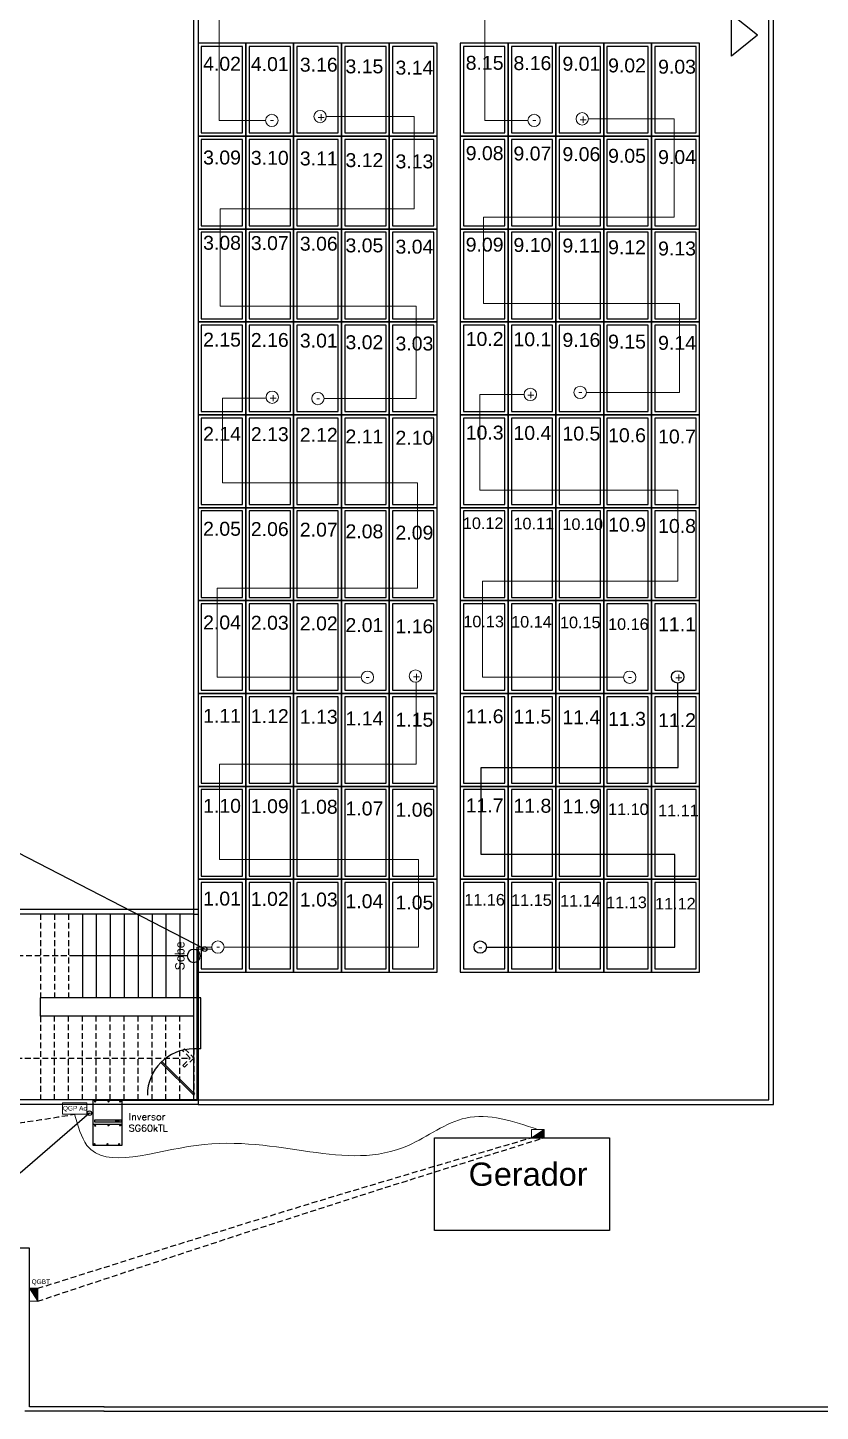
# Model space of a CAD drawing. Header units: millimetres. Extents: x -337670422 to 400479, y -429719 to 319704014.
# Drawn here: x 400054.1 to 400088.3, y -429558.9 to -429499.3 of the extents above; entities that cross this region are included whole.
import ezdxf
from ezdxf.enums import TextEntityAlignment as Align

# ---------------------------------------------------------------- set-up
doc = ezdxf.new("R2010")
doc.units = ezdxf.units.MM
doc.linetypes.add('DASHED2', pattern=[0.375, 0.25, -0.125])
doc.linetypes.add('HIDDEN', pattern=[0.375, 0.25, -0.125])
for name, color, linetype, lineweight in [('02.QUADRO', 3, 'Continuous', 13), ('03.el_texto_inst', 212, 'Continuous', 13), ('PL1', 1, 'Continuous', 20), ('PL2', 7, 'Continuous', 20), ('PL3', 3, 'Continuous', 20), ('SB01', 105, 'Continuous', 13), ('SB02', 202, 'Continuous', 13), ('SB03', 130, 'Continuous', 13), ('SB04', 30, 'Continuous', 13), ('SB08', 159, 'Continuous', 13), ('SB09', 11, 'Continuous', 13), ('SB091', 11, 'Continuous', 13), ('SB10', 220, 'Continuous', 13)]:
    doc.layers.add(name, color=color, linetype=linetype, lineweight=lineweight)
for name, color, linetype in [('03.el_linha_de_chamada', 1, 'Continuous'), ('borns', 7, 'DASHED2'), ('SB11', 191, 'Continuous'), ('vport', 7, 'Continuous')]:
    doc.layers.add(name, color=color, linetype=linetype)
doc.styles.add('0050-S060', font='romans.shx', dxfattribs={"height": 0.09})
doc.styles.add('ARIAL', font='arial.ttf', dxfattribs={"height": 0.1})
doc.styles.add('COTA250', font='ic-romns.shx', dxfattribs={"height": 0.3})
doc.styles.add('ROMANS', font='techl___.ttf', dxfattribs={"height": 1.5})
doc.styles.get("Standard").update_dxf_attribs({"font": 'arial.ttf'})
doc.dimstyles.new('led_bol_075', dxfattribs={"dimtxt": 0.15, "dimasz": 0.075, "dimexe": 0.18, "dimexo": 0.0625, "dimgap": 0.16, "dimtad": 1, "dimzin": 4, "dimdsep": 46, "dimtxsty": 'ROMANS', "dimblk": 'DOTBLANK', "dimcen": 0, "dimse1": 1, "dimse2": 1, "dimclrd": 1, "dimclrt": 2, "dimazin": 0, "dimtfac": 1, "dimtix": 1, "dimtmove": 2, "dimatfit": 0, "dimldrblk": 'DOTBLANK', "dimfxl": 1, "dimtolj": 1, "dimtzin": 4, "dimarcsym": 0})

# ---------------------------------------------------------------- blocks, each defined once
blk = doc.blocks.new('_DotBlank')
at = {"color": 0, "linetype": 'ByBlock', "lineweight": -2}
blk.add_line((-0.5, 0), (-1, 0), dxfattribs=at)
blk.add_circle((0, 0), 0.5, dxfattribs=at)

msp = doc.modelspace()

# ---------------------------------------------------------------- hatches: boundary and pattern name
at = {"layer": '02.QUADRO'}
h = msp.add_hatch(color=254, dxfattribs=at)
h.dxf.hatch_style = 1
h.paths.add_polyline_path([(400075.846, -429547.1), (400076.401, -429547.1), (400076.401, -429546.746)])
h = msp.add_hatch(color=254, dxfattribs=at)
h.dxf.hatch_style = 1
h.paths.add_polyline_path([(400054.577, -429554.141), (400054.577, -429553.586), (400054.223, -429553.586)])

# ---------------------------------------------------------------- linework, layer by layer
for p, q in [((400061.283, -429461.27), (400061.283, -429545.47)), ((400061.483, -429461.47), (400061.483, -429545.47)), ((400086.083, -429545.47), (400086.083, -429461.47)), ((400086.283, -429545.67), (400086.283, -429461.27)), ((400084.472, -429500.521), (400084.472, -429498.725)), ((400085.588, -429499.623), (400084.472, -429498.725)), ((400085.588, -429499.623), (400084.472, -429500.521)), ((400061.507, -429537.27), (400051.05, -429537.27)), ((400061.3, -429537.47), (400051.25, -429537.47)), ((400061.483, -429545.47), (400051.25, -429545.47)), ((400061.483, -429545.47), (400086.083, -429545.47)), ((400061.483, -429545.67), (400051.05, -429545.67)), ((400061.483, -429545.67), (400054.843, -429545.67)), ((400061.483, -429545.67), (400086.283, -429545.67)), ((400056.947, -429546.516), (400058.215, -429546.516)), ((400054.223, -429551.858), (400046.354, -429551.858)), ((400054.223, -429558.683), (400054.223, -429551.858)), ((400057.443, -429558.883), (400054.023, -429558.883)), ((400057.443, -429558.683), (400054.223, -429558.683)), ((400057.431, -429558.683), (400147.989, -429558.683)), ((400057.431, -429558.883), (400148.189, -429558.883))]:
    msp.add_line(p, q)
at = {"color": 254, "linetype": 'HIDDEN'}
for p, q in [((400054.7, -429537.47), (400054.7, -429541.07)), ((400055.3, -429537.47), (400055.3, -429541.07)), ((400055.9, -429537.47), (400055.9, -429541.07)), ((400056.2, -429539.27), (400052.9, -429539.27)), ((400054.7, -429541.87), (400054.7, -429545.47)), ((400055.3, -429545.47), (400055.3, -429541.87)), ((400055.9, -429545.47), (400055.9, -429541.87)), ((400056.5, -429545.47), (400056.5, -429541.87)), ((400057.1, -429545.47), (400057.1, -429541.87)), ((400057.7, -429545.47), (400057.7, -429541.87)), ((400058.3, -429545.47), (400058.3, -429541.87)), ((400058.9, -429545.47), (400058.9, -429541.87)), ((400059.5, -429545.47), (400059.5, -429541.87)), ((400060.1, -429545.47), (400060.1, -429541.87)), ((400060.7, -429545.47), (400060.7, -429541.87)), ((400052.9, -429543.67), (400061.141, -429543.67)), ((400060.824, -429543.351), (400060.903, -429543.271)), ((400061.141, -429543.67), (400060.824, -429543.351)), ((400060.824, -429543.989), (400061.141, -429543.67)), ((400060.903, -429543.271), (400061.3, -429543.67)), ((400061.3, -429543.67), (400060.903, -429544.069)), ((400061.3, -429543.27), (400061.3, -429545.27)), ((400060.903, -429544.069), (400060.824, -429543.989))]:
    msp.add_line(p, q, dxfattribs=at)
at = {"color": 254}
for p, q in [((400056.5, -429537.47), (400056.5, -429541.07)), ((400057.1, -429537.47), (400057.1, -429541.07)), ((400057.7, -429537.47), (400057.7, -429541.07)), ((400058.3, -429537.47), (400058.3, -429541.07)), ((400058.9, -429537.47), (400058.9, -429541.07)), ((400059.5, -429537.47), (400059.5, -429541.07)), ((400060.1, -429537.47), (400060.1, -429541.07)), ((400060.7, -429537.47), (400060.7, -429541.07)), ((400061.3, -429541.07), (400061.3, -429537.47)), ((400061.3, -429537.47), (400061.507, -429537.47)), ((400061.507, -429537.47), (400061.507, -429537.27)), ((400061.018, -429539.27), (400056.2, -429539.27)), ((400061.6, -429541.07), (400054.7, -429541.07)), ((400054.7, -429541.87), (400054.7, -429541.07)), ((400061.6, -429543.27), (400061.6, -429541.07)), ((400061.3, -429541.87), (400054.7, -429541.87)), ((400061.3, -429543.27), (400061.3, -429541.87)), ((400061.6, -429543.27), (400061.3, -429543.27)), ((400059.885, -429543.856), (400059.928, -429543.813)), ((400061.3, -429545.27), (400059.885, -429543.856)), ((400059.928, -429543.813), (400061.342, -429545.228)), ((400061.483, -429545.47), (400061.483, -429545.67))]:
    msp.add_line(p, q, dxfattribs=at)
for points in [[(400063.543, -429503.97), (400063.543, -429499.97), (400061.483, -429499.97), (400061.483, -429503.97)], [(400063.403, -429503.83), (400063.403, -429500.11), (400061.623, -429500.11), (400061.623, -429503.83)], [(400065.603, -429503.97), (400065.603, -429499.97), (400063.543, -429499.97), (400063.543, -429503.97)], [(400065.463, -429503.83), (400065.463, -429500.11), (400063.683, -429500.11), (400063.683, -429503.83)], [(400067.663, -429503.97), (400067.663, -429499.97), (400065.603, -429499.97), (400065.603, -429503.97)], [(400067.523, -429503.83), (400067.523, -429500.11), (400065.743, -429500.11), (400065.743, -429503.83)], [(400069.723, -429503.97), (400069.723, -429499.97), (400067.663, -429499.97), (400067.663, -429503.97)], [(400069.583, -429503.83), (400069.583, -429500.11), (400067.803, -429500.11), (400067.803, -429503.83)], [(400071.783, -429503.97), (400071.783, -429499.97), (400069.723, -429499.97), (400069.723, -429503.97)], [(400071.643, -429503.83), (400071.643, -429500.11), (400069.863, -429500.11), (400069.863, -429503.83)], [(400074.843, -429503.97), (400074.843, -429499.97), (400072.783, -429499.97), (400072.783, -429503.97)], [(400074.703, -429503.83), (400074.703, -429500.11), (400072.923, -429500.11), (400072.923, -429503.83)], [(400076.903, -429503.97), (400076.903, -429499.97), (400074.843, -429499.97), (400074.843, -429503.97)], [(400076.763, -429503.83), (400076.763, -429500.11), (400074.983, -429500.11), (400074.983, -429503.83)], [(400078.963, -429503.97), (400078.963, -429499.97), (400076.903, -429499.97), (400076.903, -429503.97)], [(400078.823, -429503.83), (400078.823, -429500.11), (400077.043, -429500.11), (400077.043, -429503.83)], [(400081.023, -429503.97), (400081.023, -429499.97), (400078.963, -429499.97), (400078.963, -429503.97)], [(400080.883, -429503.83), (400080.883, -429500.11), (400079.103, -429500.11), (400079.103, -429503.83)], [(400083.083, -429503.97), (400083.083, -429499.97), (400081.023, -429499.97), (400081.023, -429503.97)], [(400082.943, -429503.83), (400082.943, -429500.11), (400081.163, -429500.11), (400081.163, -429503.83)], [(400063.543, -429507.97), (400063.543, -429503.97), (400061.483, -429503.97), (400061.483, -429507.97)], [(400063.403, -429507.83), (400063.403, -429504.11), (400061.623, -429504.11), (400061.623, -429507.83)], [(400065.603, -429507.97), (400065.603, -429503.97), (400063.543, -429503.97), (400063.543, -429507.97)], [(400065.463, -429507.83), (400065.463, -429504.11), (400063.683, -429504.11), (400063.683, -429507.83)], [(400067.663, -429507.97), (400067.663, -429503.97), (400065.603, -429503.97), (400065.603, -429507.97)], [(400067.523, -429507.83), (400067.523, -429504.11), (400065.743, -429504.11), (400065.743, -429507.83)], [(400069.723, -429507.97), (400069.723, -429503.97), (400067.663, -429503.97), (400067.663, -429507.97)], [(400069.583, -429507.83), (400069.583, -429504.11), (400067.803, -429504.11), (400067.803, -429507.83)], [(400071.783, -429507.97), (400071.783, -429503.97), (400069.723, -429503.97), (400069.723, -429507.97)], [(400071.643, -429507.83), (400071.643, -429504.11), (400069.863, -429504.11), (400069.863, -429507.83)], [(400074.843, -429507.97), (400074.843, -429503.97), (400072.783, -429503.97), (400072.783, -429507.97)], [(400074.703, -429507.83), (400074.703, -429504.11), (400072.923, -429504.11), (400072.923, -429507.83)], [(400076.903, -429507.97), (400076.903, -429503.97), (400074.843, -429503.97), (400074.843, -429507.97)], [(400076.763, -429507.83), (400076.763, -429504.11), (400074.983, -429504.11), (400074.983, -429507.83)], [(400078.963, -429507.97), (400078.963, -429503.97), (400076.903, -429503.97), (400076.903, -429507.97)], [(400078.823, -429507.83), (400078.823, -429504.11), (400077.043, -429504.11), (400077.043, -429507.83)], [(400081.023, -429507.97), (400081.023, -429503.97), (400078.963, -429503.97), (400078.963, -429507.97)], [(400080.883, -429507.83), (400080.883, -429504.11), (400079.103, -429504.11), (400079.103, -429507.83)], [(400083.083, -429507.97), (400083.083, -429503.97), (400081.023, -429503.97), (400081.023, -429507.97)], [(400082.943, -429507.83), (400082.943, -429504.11), (400081.163, -429504.11), (400081.163, -429507.83)], [(400063.543, -429511.97), (400063.543, -429507.97), (400061.483, -429507.97), (400061.483, -429511.97)], [(400063.403, -429511.83), (400063.403, -429508.11), (400061.623, -429508.11), (400061.623, -429511.83)], [(400065.603, -429511.97), (400065.603, -429507.97), (400063.543, -429507.97), (400063.543, -429511.97)], [(400065.463, -429511.83), (400065.463, -429508.11), (400063.683, -429508.11), (400063.683, -429511.83)], [(400067.663, -429511.97), (400067.663, -429507.97), (400065.603, -429507.97), (400065.603, -429511.97)], [(400067.523, -429511.83), (400067.523, -429508.11), (400065.743, -429508.11), (400065.743, -429511.83)], [(400069.723, -429511.97), (400069.723, -429507.97), (400067.663, -429507.97), (400067.663, -429511.97)], [(400069.583, -429511.83), (400069.583, -429508.11), (400067.803, -429508.11), (400067.803, -429511.83)], [(400071.783, -429511.97), (400071.783, -429507.97), (400069.723, -429507.97), (400069.723, -429511.97)], [(400071.643, -429511.83), (400071.643, -429508.11), (400069.863, -429508.11), (400069.863, -429511.83)], [(400074.843, -429511.97), (400074.843, -429507.97), (400072.783, -429507.97), (400072.783, -429511.97)], [(400074.703, -429511.83), (400074.703, -429508.11), (400072.923, -429508.11), (400072.923, -429511.83)], [(400076.903, -429511.97), (400076.903, -429507.97), (400074.843, -429507.97), (400074.843, -429511.97)], [(400076.763, -429511.83), (400076.763, -429508.11), (400074.983, -429508.11), (400074.983, -429511.83)], [(400078.963, -429511.97), (400078.963, -429507.97), (400076.903, -429507.97), (400076.903, -429511.97)], [(400078.823, -429511.83), (400078.823, -429508.11), (400077.043, -429508.11), (400077.043, -429511.83)], [(400081.023, -429511.97), (400081.023, -429507.97), (400078.963, -429507.97), (400078.963, -429511.97)], [(400080.883, -429511.83), (400080.883, -429508.11), (400079.103, -429508.11), (400079.103, -429511.83)], [(400083.083, -429511.97), (400083.083, -429507.97), (400081.023, -429507.97), (400081.023, -429511.97)], [(400082.943, -429511.83), (400082.943, -429508.11), (400081.163, -429508.11), (400081.163, -429511.83)], [(400063.543, -429515.97), (400063.543, -429511.97), (400061.483, -429511.97), (400061.483, -429515.97)], [(400063.403, -429515.83), (400063.403, -429512.11), (400061.623, -429512.11), (400061.623, -429515.83)], [(400065.603, -429515.97), (400065.603, -429511.97), (400063.543, -429511.97), (400063.543, -429515.97)], [(400065.463, -429515.83), (400065.463, -429512.11), (400063.683, -429512.11), (400063.683, -429515.83)], [(400067.663, -429515.97), (400067.663, -429511.97), (400065.603, -429511.97), (400065.603, -429515.97)], [(400067.523, -429515.83), (400067.523, -429512.11), (400065.743, -429512.11), (400065.743, -429515.83)], [(400069.723, -429515.97), (400069.723, -429511.97), (400067.663, -429511.97), (400067.663, -429515.97)], [(400069.583, -429515.83), (400069.583, -429512.11), (400067.803, -429512.11), (400067.803, -429515.83)], [(400071.783, -429515.97), (400071.783, -429511.97), (400069.723, -429511.97), (400069.723, -429515.97)], [(400071.643, -429515.83), (400071.643, -429512.11), (400069.863, -429512.11), (400069.863, -429515.83)], [(400074.843, -429515.97), (400074.843, -429511.97), (400072.783, -429511.97), (400072.783, -429515.97)], [(400074.703, -429515.83), (400074.703, -429512.11), (400072.923, -429512.11), (400072.923, -429515.83)], [(400076.903, -429515.97), (400076.903, -429511.97), (400074.843, -429511.97), (400074.843, -429515.97)], [(400076.763, -429515.83), (400076.763, -429512.11), (400074.983, -429512.11), (400074.983, -429515.83)], [(400078.963, -429515.97), (400078.963, -429511.97), (400076.903, -429511.97), (400076.903, -429515.97)], [(400078.823, -429515.83), (400078.823, -429512.11), (400077.043, -429512.11), (400077.043, -429515.83)], [(400081.023, -429515.97), (400081.023, -429511.97), (400078.963, -429511.97), (400078.963, -429515.97)], [(400080.883, -429515.83), (400080.883, -429512.11), (400079.103, -429512.11), (400079.103, -429515.83)], [(400083.083, -429515.97), (400083.083, -429511.97), (400081.023, -429511.97), (400081.023, -429515.97)], [(400082.943, -429515.83), (400082.943, -429512.11), (400081.163, -429512.11), (400081.163, -429515.83)], [(400063.543, -429519.97), (400063.543, -429515.97), (400061.483, -429515.97), (400061.483, -429519.97)], [(400063.403, -429519.83), (400063.403, -429516.11), (400061.623, -429516.11), (400061.623, -429519.83)], [(400065.603, -429519.97), (400065.603, -429515.97), (400063.543, -429515.97), (400063.543, -429519.97)], [(400065.463, -429519.83), (400065.463, -429516.11), (400063.683, -429516.11), (400063.683, -429519.83)], [(400067.663, -429519.97), (400067.663, -429515.97), (400065.603, -429515.97), (400065.603, -429519.97)], [(400067.523, -429519.83), (400067.523, -429516.11), (400065.743, -429516.11), (400065.743, -429519.83)], [(400069.723, -429519.97), (400069.723, -429515.97), (400067.663, -429515.97), (400067.663, -429519.97)], [(400069.583, -429519.83), (400069.583, -429516.11), (400067.803, -429516.11), (400067.803, -429519.83)], [(400071.783, -429519.97), (400071.783, -429515.97), (400069.723, -429515.97), (400069.723, -429519.97)], [(400071.643, -429519.83), (400071.643, -429516.11), (400069.863, -429516.11), (400069.863, -429519.83)], [(400074.843, -429519.97), (400074.843, -429515.97), (400072.783, -429515.97), (400072.783, -429519.97)], [(400074.703, -429519.83), (400074.703, -429516.11), (400072.923, -429516.11), (400072.923, -429519.83)], [(400076.903, -429519.97), (400076.903, -429515.97), (400074.843, -429515.97), (400074.843, -429519.97)], [(400076.763, -429519.83), (400076.763, -429516.11), (400074.983, -429516.11), (400074.983, -429519.83)], [(400078.963, -429519.97), (400078.963, -429515.97), (400076.903, -429515.97), (400076.903, -429519.97)], [(400078.823, -429519.83), (400078.823, -429516.11), (400077.043, -429516.11), (400077.043, -429519.83)], [(400081.023, -429519.97), (400081.023, -429515.97), (400078.963, -429515.97), (400078.963, -429519.97)], [(400080.883, -429519.83), (400080.883, -429516.11), (400079.103, -429516.11), (400079.103, -429519.83)], [(400083.083, -429519.97), (400083.083, -429515.97), (400081.023, -429515.97), (400081.023, -429519.97)], [(400082.943, -429519.83), (400082.943, -429516.11), (400081.163, -429516.11), (400081.163, -429519.83)], [(400063.543, -429523.97), (400063.543, -429519.97), (400061.483, -429519.97), (400061.483, -429523.97)], [(400063.403, -429523.83), (400063.403, -429520.11), (400061.623, -429520.11), (400061.623, -429523.83)], [(400065.603, -429523.97), (400065.603, -429519.97), (400063.543, -429519.97), (400063.543, -429523.97)], [(400065.463, -429523.83), (400065.463, -429520.11), (400063.683, -429520.11), (400063.683, -429523.83)], [(400067.663, -429523.97), (400067.663, -429519.97), (400065.603, -429519.97), (400065.603, -429523.97)], [(400067.523, -429523.83), (400067.523, -429520.11), (400065.743, -429520.11), (400065.743, -429523.83)], [(400069.723, -429523.97), (400069.723, -429519.97), (400067.663, -429519.97), (400067.663, -429523.97)], [(400069.583, -429523.83), (400069.583, -429520.11), (400067.803, -429520.11), (400067.803, -429523.83)], [(400071.783, -429523.97), (400071.783, -429519.97), (400069.723, -429519.97), (400069.723, -429523.97)], [(400071.643, -429523.83), (400071.643, -429520.11), (400069.863, -429520.11), (400069.863, -429523.83)], [(400074.843, -429523.97), (400074.843, -429519.97), (400072.783, -429519.97), (400072.783, -429523.97)], [(400074.703, -429523.83), (400074.703, -429520.11), (400072.923, -429520.11), (400072.923, -429523.83)], [(400076.903, -429523.97), (400076.903, -429519.97), (400074.843, -429519.97), (400074.843, -429523.97)], [(400076.763, -429523.83), (400076.763, -429520.11), (400074.983, -429520.11), (400074.983, -429523.83)], [(400078.963, -429523.97), (400078.963, -429519.97), (400076.903, -429519.97), (400076.903, -429523.97)], [(400078.823, -429523.83), (400078.823, -429520.11), (400077.043, -429520.11), (400077.043, -429523.83)], [(400081.023, -429523.97), (400081.023, -429519.97), (400078.963, -429519.97), (400078.963, -429523.97)], [(400080.883, -429523.83), (400080.883, -429520.11), (400079.103, -429520.11), (400079.103, -429523.83)], [(400083.083, -429523.97), (400083.083, -429519.97), (400081.023, -429519.97), (400081.023, -429523.97)], [(400082.943, -429523.83), (400082.943, -429520.11), (400081.163, -429520.11), (400081.163, -429523.83)], [(400063.543, -429527.97), (400063.543, -429523.97), (400061.483, -429523.97), (400061.483, -429527.97)], [(400065.603, -429527.97), (400065.603, -429523.97), (400063.543, -429523.97), (400063.543, -429527.97)], [(400067.663, -429527.97), (400067.663, -429523.97), (400065.603, -429523.97), (400065.603, -429527.97)], [(400069.723, -429527.97), (400069.723, -429523.97), (400067.663, -429523.97), (400067.663, -429527.97)], [(400071.783, -429527.97), (400071.783, -429523.97), (400069.723, -429523.97), (400069.723, -429527.97)], [(400074.843, -429527.97), (400074.843, -429523.97), (400072.783, -429523.97), (400072.783, -429527.97)], [(400076.903, -429527.97), (400076.903, -429523.97), (400074.843, -429523.97), (400074.843, -429527.97)], [(400078.963, -429527.97), (400078.963, -429523.97), (400076.903, -429523.97), (400076.903, -429527.97)], [(400081.023, -429527.97), (400081.023, -429523.97), (400078.963, -429523.97), (400078.963, -429527.97)], [(400083.083, -429527.97), (400083.083, -429523.97), (400081.023, -429523.97), (400081.023, -429527.97)], [(400063.403, -429527.83), (400063.403, -429524.11), (400061.623, -429524.11), (400061.623, -429527.83)], [(400065.463, -429527.83), (400065.463, -429524.11), (400063.683, -429524.11), (400063.683, -429527.83)], [(400067.523, -429527.83), (400067.523, -429524.11), (400065.743, -429524.11), (400065.743, -429527.83)], [(400069.583, -429527.83), (400069.583, -429524.11), (400067.803, -429524.11), (400067.803, -429527.83)], [(400071.643, -429527.83), (400071.643, -429524.11), (400069.863, -429524.11), (400069.863, -429527.83)], [(400074.703, -429527.83), (400074.703, -429524.11), (400072.923, -429524.11), (400072.923, -429527.83)], [(400076.763, -429527.83), (400076.763, -429524.11), (400074.983, -429524.11), (400074.983, -429527.83)], [(400078.823, -429527.83), (400078.823, -429524.11), (400077.043, -429524.11), (400077.043, -429527.83)], [(400080.883, -429527.83), (400080.883, -429524.11), (400079.103, -429524.11), (400079.103, -429527.83)], [(400082.943, -429527.83), (400082.943, -429524.11), (400081.163, -429524.11), (400081.163, -429527.83)], [(400063.543, -429531.97), (400063.543, -429527.97), (400061.483, -429527.97), (400061.483, -429531.97)], [(400063.403, -429531.83), (400063.403, -429528.11), (400061.623, -429528.11), (400061.623, -429531.83)], [(400065.603, -429531.97), (400065.603, -429527.97), (400063.543, -429527.97), (400063.543, -429531.97)], [(400065.463, -429531.83), (400065.463, -429528.11), (400063.683, -429528.11), (400063.683, -429531.83)], [(400067.663, -429531.97), (400067.663, -429527.97), (400065.603, -429527.97), (400065.603, -429531.97)], [(400067.523, -429531.83), (400067.523, -429528.11), (400065.743, -429528.11), (400065.743, -429531.83)], [(400069.723, -429531.97), (400069.723, -429527.97), (400067.663, -429527.97), (400067.663, -429531.97)], [(400069.583, -429531.83), (400069.583, -429528.11), (400067.803, -429528.11), (400067.803, -429531.83)], [(400071.783, -429531.97), (400071.783, -429527.97), (400069.723, -429527.97), (400069.723, -429531.97)], [(400071.643, -429531.83), (400071.643, -429528.11), (400069.863, -429528.11), (400069.863, -429531.83)], [(400074.843, -429531.97), (400074.843, -429527.97), (400072.783, -429527.97), (400072.783, -429531.97)], [(400074.703, -429531.83), (400074.703, -429528.11), (400072.923, -429528.11), (400072.923, -429531.83)], [(400076.903, -429531.97), (400076.903, -429527.97), (400074.843, -429527.97), (400074.843, -429531.97)], [(400076.763, -429531.83), (400076.763, -429528.11), (400074.983, -429528.11), (400074.983, -429531.83)], [(400078.963, -429531.97), (400078.963, -429527.97), (400076.903, -429527.97), (400076.903, -429531.97)], [(400078.823, -429531.83), (400078.823, -429528.11), (400077.043, -429528.11), (400077.043, -429531.83)], [(400081.023, -429531.97), (400081.023, -429527.97), (400078.963, -429527.97), (400078.963, -429531.97)], [(400080.883, -429531.83), (400080.883, -429528.11), (400079.103, -429528.11), (400079.103, -429531.83)], [(400083.083, -429531.97), (400083.083, -429527.97), (400081.023, -429527.97), (400081.023, -429531.97)], [(400082.943, -429531.83), (400082.943, -429528.11), (400081.163, -429528.11), (400081.163, -429531.83)], [(400063.543, -429535.97), (400063.543, -429531.97), (400061.483, -429531.97), (400061.483, -429535.97)], [(400063.403, -429535.83), (400063.403, -429532.11), (400061.623, -429532.11), (400061.623, -429535.83)], [(400065.603, -429535.97), (400065.603, -429531.97), (400063.543, -429531.97), (400063.543, -429535.97)], [(400065.463, -429535.83), (400065.463, -429532.11), (400063.683, -429532.11), (400063.683, -429535.83)], [(400067.663, -429535.97), (400067.663, -429531.97), (400065.603, -429531.97), (400065.603, -429535.97)], [(400067.523, -429535.83), (400067.523, -429532.11), (400065.743, -429532.11), (400065.743, -429535.83)], [(400069.723, -429535.97), (400069.723, -429531.97), (400067.663, -429531.97), (400067.663, -429535.97)], [(400069.583, -429535.83), (400069.583, -429532.11), (400067.803, -429532.11), (400067.803, -429535.83)], [(400071.783, -429535.97), (400071.783, -429531.97), (400069.723, -429531.97), (400069.723, -429535.97)], [(400071.643, -429535.83), (400071.643, -429532.11), (400069.863, -429532.11), (400069.863, -429535.83)], [(400074.843, -429535.97), (400074.843, -429531.97), (400072.783, -429531.97), (400072.783, -429535.97)], [(400074.703, -429535.83), (400074.703, -429532.11), (400072.923, -429532.11), (400072.923, -429535.83)], [(400076.903, -429535.97), (400076.903, -429531.97), (400074.843, -429531.97), (400074.843, -429535.97)], [(400076.763, -429535.83), (400076.763, -429532.11), (400074.983, -429532.11), (400074.983, -429535.83)], [(400078.963, -429535.97), (400078.963, -429531.97), (400076.903, -429531.97), (400076.903, -429535.97)], [(400078.823, -429535.83), (400078.823, -429532.11), (400077.043, -429532.11), (400077.043, -429535.83)], [(400081.023, -429535.97), (400081.023, -429531.97), (400078.963, -429531.97), (400078.963, -429535.97)], [(400080.883, -429535.83), (400080.883, -429532.11), (400079.103, -429532.11), (400079.103, -429535.83)], [(400083.083, -429535.97), (400083.083, -429531.97), (400081.023, -429531.97), (400081.023, -429535.97)], [(400082.943, -429535.83), (400082.943, -429532.11), (400081.163, -429532.11), (400081.163, -429535.83)], [(400063.543, -429539.97), (400063.543, -429535.97), (400061.483, -429535.97), (400061.483, -429539.97)], [(400063.403, -429539.83), (400063.403, -429536.11), (400061.623, -429536.11), (400061.623, -429539.83)], [(400065.603, -429539.97), (400065.603, -429535.97), (400063.543, -429535.97), (400063.543, -429539.97)], [(400065.463, -429539.83), (400065.463, -429536.11), (400063.683, -429536.11), (400063.683, -429539.83)], [(400067.663, -429539.97), (400067.663, -429535.97), (400065.603, -429535.97), (400065.603, -429539.97)], [(400067.523, -429539.83), (400067.523, -429536.11), (400065.743, -429536.11), (400065.743, -429539.83)], [(400069.723, -429539.97), (400069.723, -429535.97), (400067.663, -429535.97), (400067.663, -429539.97)], [(400069.583, -429539.83), (400069.583, -429536.11), (400067.803, -429536.11), (400067.803, -429539.83)], [(400071.783, -429539.97), (400071.783, -429535.97), (400069.723, -429535.97), (400069.723, -429539.97)], [(400071.643, -429539.83), (400071.643, -429536.11), (400069.863, -429536.11), (400069.863, -429539.83)], [(400074.843, -429539.97), (400074.843, -429535.97), (400072.783, -429535.97), (400072.783, -429539.97)], [(400074.703, -429539.83), (400074.703, -429536.11), (400072.923, -429536.11), (400072.923, -429539.83)], [(400076.903, -429539.97), (400076.903, -429535.97), (400074.843, -429535.97), (400074.843, -429539.97)], [(400076.763, -429539.83), (400076.763, -429536.11), (400074.983, -429536.11), (400074.983, -429539.83)], [(400078.963, -429539.97), (400078.963, -429535.97), (400076.903, -429535.97), (400076.903, -429539.97)], [(400078.823, -429539.83), (400078.823, -429536.11), (400077.043, -429536.11), (400077.043, -429539.83)], [(400081.023, -429539.97), (400081.023, -429535.97), (400078.963, -429535.97), (400078.963, -429539.97)], [(400080.883, -429539.83), (400080.883, -429536.11), (400079.103, -429536.11), (400079.103, -429539.83)], [(400083.083, -429539.97), (400083.083, -429535.97), (400081.023, -429535.97), (400081.023, -429539.97)], [(400082.943, -429539.83), (400082.943, -429536.11), (400081.163, -429536.11), (400081.163, -429539.83)], [(400058.215, -429547.421), (400058.215, -429545.503), (400056.947, -429545.503), (400056.947, -429547.421)], [(400057.036, -429546.335), (400058.172, -429546.335), (400058.172, -429546.435), (400057.036, -429546.435)], [(400057.939, -429546.357), (400058.07, -429546.357), (400058.07, -429546.427), (400057.939, -429546.427)]]:
    msp.add_lwpolyline(points, close=True)
for centre in [(400057.053, -429545.543), (400057.621, -429545.543), (400058.125, -429545.543), (400057.053, -429546.582), (400057.621, -429546.574), (400058.125, -429546.574), (400057.018, -429547.377), (400057.587, -429547.377), (400058.09, -429547.377)]:
    msp.add_circle(centre, 0.0209)
for centre, radius, start, end in [((400061.3, -429539.27), 0.281, 0, 180), ((400061.3, -429539.27), 0.281, 180, 0), ((400061.3, -429545.27), 2, 90, 180)]:
    msp.add_arc(centre, radius, start, end, dxfattribs=at)
at = {"layer": '02.QUADRO'}
for p, q in [((400075.846, -429547.1), (400076.401, -429546.746)), ((400054.577, -429554.141), (400054.223, -429553.586))]:
    msp.add_line(p, q, dxfattribs=at)
for points in [[(400056.697, -429546.09), (400055.637, -429546.09), (400055.637, -429545.591), (400056.697, -429545.591)], [(400075.846, -429546.746), (400076.401, -429546.746), (400076.401, -429547.1), (400075.846, -429547.1)], [(400054.223, -429554.141), (400054.223, -429553.586), (400054.577, -429553.586), (400054.577, -429554.141)]]:
    msp.add_lwpolyline(points, close=True, dxfattribs=at)
at = {"layer": 'borns', "color": 3}
for points in [[(400050.716, -429445.789), (400049.75, -429469.901), (400046.56, -429526.227), (400043.206, -429543.658), (400045.281, -429545.462), (400056.167, -429546.09)], [(400054.577, -429554.141), (400067.809, -429549.803), (400076.401, -429547.1)], [(400054.577, -429553.586), (400067.619, -429549.538), (400075.846, -429547.1)]]:
    msp.add_spline(points, degree=3, dxfattribs=at)
at = {"layer": 'PL1'}
for p, q in [((400062.075, -429538.89), (400061.431, -429538.89)), ((400061.431, -429538.89), (400061.431, -429545.503)), ((400061.452, -429545.503), (400058.215, -429545.503))]:
    msp.add_line(p, q, dxfattribs=at)
at = {"layer": 'PL2'}
for p, q in [((400062.089, -429538.977), (400061.452, -429538.977)), ((400061.452, -429538.977), (400061.452, -429545.503))]:
    msp.add_line(p, q, dxfattribs=at)
at = {"layer": 'PL3'}
msp.add_line((400056.697, -429546.043), (400056.947, -429546.043), dxfattribs=at)
msp.add_spline([(400056.167, -429546.09), (400056.697, -429547.429), (400061.409, -429547.429), (400070.549, -429547.429), (400073.02, -429546.253), (400076.123, -429546.746)], degree=3, dxfattribs=at)
at = {"layer": 'SB01'}
for p, q in [((400070.885, -429531.009), (400070.885, -429527.482)), ((400062.403, -429535.124), (400062.403, -429531.009)), ((400062.403, -429531.009), (400070.885, -429531.009)), ((400070.988, -429535.124), (400062.403, -429535.124)), ((400070.988, -429538.89), (400070.988, -429535.124)), ((400062.607, -429538.89), (400070.988, -429538.89))]:
    msp.add_line(p, q, dxfattribs=at)
for centre in [(400070.849, -429527.218), (400062.341, -429538.89)]:
    msp.add_circle(centre, 0.266, dxfattribs=at)
at = {"layer": 'SB02'}
for p, q in [((400062.531, -429518.897), (400062.531, -429515.245)), ((400062.531, -429515.245), (400064.414, -429515.245)), ((400070.935, -429518.897), (400062.531, -429518.897)), ((400070.935, -429523.431), (400070.935, -429518.897)), ((400062.31, -429527.272), (400062.31, -429523.431)), ((400062.31, -429523.431), (400070.935, -429523.431)), ((400068.516, -429527.272), (400062.31, -429527.272))]:
    msp.add_line(p, q, dxfattribs=at)
for centre in [(400064.678, -429515.213), (400068.782, -429527.272)]:
    msp.add_circle(centre, 0.266, dxfattribs=at)
at = {"layer": 'SB03'}
for p, q in [((400070.795, -429503.123), (400067.01, -429503.123)), ((400070.795, -429507.101), (400070.795, -429503.123)), ((400062.437, -429511.286), (400062.437, -429507.101)), ((400062.437, -429507.101), (400070.795, -429507.101)), ((400070.88, -429511.286), (400062.437, -429511.286)), ((400070.88, -429515.268), (400070.88, -429511.286)), ((400066.914, -429515.268), (400070.88, -429515.268))]:
    msp.add_line(p, q, dxfattribs=at)
for centre in [(400066.744, -429503.123), (400066.648, -429515.268)]:
    msp.add_circle(centre, 0.266, dxfattribs=at)
at = {"layer": 'SB04'}
for p, q in [((400062.391, -429503.289), (400062.391, -429498.162)), ((400064.397, -429503.289), (400062.391, -429503.289))]:
    msp.add_line(p, q, dxfattribs=at)
msp.add_circle((400064.663, -429503.289), 0.266, dxfattribs=at)
at = {"layer": 'SB08'}
for p, q in [((400073.841, -429503.289), (400073.841, -429498.179)), ((400075.697, -429503.289), (400073.841, -429503.289))]:
    msp.add_line(p, q, dxfattribs=at)
msp.add_circle((400075.963, -429503.289), 0.266, dxfattribs=at)
at = {"layer": 'SB09'}
for p, q in [((400081.991, -429503.222), (400078.303, -429503.222)), ((400081.991, -429507.451), (400081.991, -429503.222)), ((400073.778, -429511.18), (400073.778, -429507.451)), ((400073.778, -429507.451), (400081.991, -429507.451)), ((400082.23, -429511.18), (400073.778, -429511.18)), ((400082.23, -429515.002), (400082.23, -429511.18)), ((400078.214, -429515.002), (400082.23, -429515.002))]:
    msp.add_line(p, q, dxfattribs=at)
for centre in [(400078.036, -429503.222), (400077.948, -429515.002)]:
    msp.add_circle(centre, 0.266, dxfattribs=at)
at = {"layer": 'SB091'}
msp.add_line((400073.778, -429511.18), (400073.778, -429511.18), dxfattribs=at)
at = {"layer": 'SB10'}
for p, q in [((400073.627, -429519.22), (400073.627, -429515.089)), ((400073.627, -429515.089), (400075.535, -429515.089)), ((400082.156, -429519.22), (400073.627, -429519.22)), ((400082.156, -429523.126), (400082.156, -429519.22)), ((400073.733, -429527.272), (400073.733, -429523.126)), ((400073.733, -429523.126), (400082.156, -429523.126)), ((400079.816, -429527.272), (400073.733, -429527.272))]:
    msp.add_line(p, q, dxfattribs=at)
for centre in [(400075.801, -429515.089), (400080.082, -429527.272)]:
    msp.add_circle(centre, 0.266, dxfattribs=at)
at = {"layer": 'SB11'}
for p, q in [((400082.168, -429531.152), (400082.15, -429527.52)), ((400073.684, -429534.901), (400073.684, -429531.152)), ((400073.684, -429531.152), (400082.168, -429531.152)), ((400082.03, -429534.901), (400073.684, -429534.901)), ((400082.03, -429538.89), (400082.03, -429534.901)), ((400073.907, -429538.89), (400082.03, -429538.89))]:
    msp.add_line(p, q, dxfattribs=at)
for centre in [(400082.149, -429527.254), (400073.641, -429538.89)]:
    msp.add_circle(centre, 0.266, dxfattribs=at)
at = {"layer": 'vport', "color": 0}
msp.add_lwpolyline([(400071.678, -429547.1), (400079.218, -429547.1), (400079.218, -429551.098), (400071.678, -429551.098)], close=True, dxfattribs=at)

# ---------------------------------------------------------------- texts
at = {"style": 'ARIAL'}
for s, height, p in [('4.02', 0.6, (400061.701, -429501.15)), ('4.01', 0.6, (400063.759, -429501.164)), ('3.16', 0.6, (400065.87, -429501.191)), ('3.15', 0.6, (400067.836, -429501.263)), ('3.14', 0.6, (400069.991, -429501.317)), ('8.15', 0.6, (400073.016, -429501.11)), ('8.16', 0.6, (400075.074, -429501.123)), ('9.01', 0.6, (400077.185, -429501.15)), ('9.02', 0.6, (400079.151, -429501.222)), ('9.03', 0.6, (400081.306, -429501.277)), ('3.09', 0.6, (400061.701, -429505.188)), ('3.10', 0.6, (400063.759, -429505.202)), ('3.11', 0.6, (400065.87, -429505.229)), ('3.12', 0.6, (400067.836, -429505.301)), ('3.13', 0.6, (400069.991, -429505.355)), ('9.08', 0.6, (400073.016, -429505.001)), ('9.07', 0.6, (400075.074, -429505.015)), ('9.06', 0.6, (400077.185, -429505.042)), ('9.05', 0.6, (400079.151, -429505.114)), ('9.04', 0.6, (400081.306, -429505.168)), ('3.08', 0.6, (400061.701, -429508.86)), ('3.07', 0.6, (400063.759, -429508.873)), ('3.06', 0.6, (400065.87, -429508.9)), ('3.05', 0.6, (400067.836, -429508.972)), ('3.04', 0.6, (400069.991, -429509.027)), ('9.09', 0.6, (400073.016, -429508.94)), ('9.10', 0.6, (400075.074, -429508.954)), ('9.11', 0.6, (400077.185, -429508.981)), ('9.12', 0.6, (400079.151, -429509.053)), ('9.13', 0.6, (400081.306, -429509.107)), ('2.15', 0.6, (400061.701, -429513.032)), ('2.16', 0.6, (400063.759, -429513.046)), ('3.01', 0.6, (400065.87, -429513.073)), ('3.02', 0.6, (400067.836, -429513.144)), ('3.03', 0.6, (400069.991, -429513.199)), ('10.2', 0.6, (400073.016, -429513.003)), ('10.1', 0.6, (400075.074, -429513.017)), ('9.16', 0.6, (400077.185, -429513.044)), ('9.15', 0.6, (400079.151, -429513.116)), ('9.14', 0.6, (400081.306, -429513.17)), ('2.14', 0.6, (400061.701, -429517.089)), ('2.13', 0.6, (400063.759, -429517.103)), ('2.12', 0.6, (400065.87, -429517.13)), ('2.11', 0.6, (400067.836, -429517.202)), ('2.10', 0.6, (400069.991, -429517.256)), ('10.3', 0.6, (400073.016, -429517.035)), ('10.4', 0.6, (400075.074, -429517.049)), ('10.5', 0.6, (400077.185, -429517.076)), ('10.6', 0.6, (400079.151, -429517.147)), ('10.7', 0.6, (400081.306, -429517.202)), ('10.12', 0.5, (400072.894, -429520.888)), ('10.11', 0.5, (400075.074, -429520.902)), ('10.10', 0.5, (400077.185, -429520.929)), ('10.9', 0.6, (400079.151, -429521.001)), ('10.8', 0.6, (400081.306, -429521.055)), ('2.05', 0.6, (400061.701, -429521.176)), ('2.06', 0.6, (400063.759, -429521.189)), ('2.07', 0.6, (400065.87, -429521.216)), ('2.08', 0.6, (400067.836, -429521.288)), ('2.09', 0.6, (400069.991, -429521.343)), ('2.04', 0.6, (400061.701, -429525.21)), ('2.03', 0.6, (400063.759, -429525.224)), ('2.02', 0.6, (400065.87, -429525.251)), ('10.13', 0.5, (400072.916, -429525.12)), ('10.14', 0.5, (400074.974, -429525.133)), ('2.01', 0.6, (400067.836, -429525.323)), ('1.16', 0.6, (400069.991, -429525.377)), ('10.15', 0.5, (400077.078, -429525.16)), ('10.16', 0.5, (400079.151, -429525.232)), ('11.1', 0.6, (400081.306, -429525.287)), ('1.11', 0.6, (400061.701, -429529.233)), ('1.12', 0.6, (400063.759, -429529.246)), ('1.13', 0.6, (400065.87, -429529.273)), ('1.14', 0.6, (400067.836, -429529.345)), ('1.15', 0.6, (400069.991, -429529.399)), ('11.6', 0.6, (400073.016, -429529.252)), ('11.5', 0.6, (400075.074, -429529.265)), ('11.4', 0.6, (400077.185, -429529.292)), ('11.3', 0.6, (400079.151, -429529.364)), ('11.2', 0.6, (400081.306, -429529.419)), ('1.10', 0.6, (400061.701, -429533.109)), ('1.09', 0.6, (400063.759, -429533.122)), ('1.08', 0.6, (400065.87, -429533.149)), ('1.07', 0.6, (400067.836, -429533.221)), ('1.06', 0.6, (400069.991, -429533.276)), ('11.7', 0.6, (400073.016, -429533.092)), ('11.8', 0.6, (400075.074, -429533.105)), ('11.9', 0.6, (400077.185, -429533.132)), ('11.10', 0.5, (400079.151, -429533.204)), ('11.11', 0.5, (400081.306, -429533.259)), ('1.01', 0.6, (400061.701, -429537.103)), ('1.02', 0.6, (400063.759, -429537.117)), ('1.03', 0.6, (400065.87, -429537.144)), ('1.04', 0.6, (400067.836, -429537.215)), ('1.05', 0.6, (400069.991, -429537.27)), ('11.16', 0.5, (400072.955, -429537.103)), ('11.15', 0.5, (400074.975, -429537.117)), ('11.14', 0.5, (400077.086, -429537.144)), ('11.13', 0.5, (400079.072, -429537.215)), ('11.12', 0.5, (400081.176, -429537.27))]:
    msp.add_text(s, height=height, dxfattribs=at).set_placement(p)
at = {"color": 254, "style": 'COTA250'}
msp.add_text('Sobe', height=0.4, rotation=90, dxfattribs=at).set_placement((400060.7, -429539.27), align=Align.MIDDLE_CENTER)
at = {"char_height": 0.2, "attachment_point": 1}
for s, insert in [('QGP Ac', (400055.66, -429545.731)), ('QGBT', (400054.313, -429553.2))]:
    msp.add_mtext(s, dxfattribs=dict(at, insert=insert))
at = {"layer": '03.el_texto_inst', "color": 7, "insert": (400058.498, -429546.439), "char_height": 0.3, "width": 7.49734, "attachment_point": 4, "style": '0050-S060'}
msp.add_mtext('Inversor  \\PSG60kTL', dxfattribs=at)
at = {"layer": 'SB01', "char_height": 0.4, "attachment_point": 1}
for s, insert in [('+', (400070.732, -429527.05)), ('-', (400062.258, -429538.653))]:
    msp.add_mtext_dynamic_manual_height_columns(s, width=0.00353, gutter_width=13.342, heights=[0], dxfattribs=dict(at, insert=insert))
at = {"layer": 'SB02', "char_height": 0.4, "attachment_point": 1}
for s, insert in [('+', (400064.561, -429515.044)), ('-', (400068.699, -429527.036))]:
    msp.add_mtext_dynamic_manual_height_columns(s, width=0.00353, gutter_width=13.342, heights=[0], dxfattribs=dict(at, insert=insert))
at = {"layer": 'SB03', "char_height": 0.4, "attachment_point": 1}
for s, insert in [('+', (400066.627, -429502.954)), ('-', (400066.565, -429515.032))]:
    msp.add_mtext_dynamic_manual_height_columns(s, width=0.00353, gutter_width=13.342, heights=[0], dxfattribs=dict(at, insert=insert))
at = {"layer": 'SB04', "insert": (400064.58, -429503.053), "char_height": 0.4, "attachment_point": 1}
msp.add_mtext_dynamic_manual_height_columns('-', width=0.00353, gutter_width=13.342, heights=[0], dxfattribs=at)
at = {"layer": 'SB08', "insert": (400075.88, -429503.053), "char_height": 0.4, "attachment_point": 1}
msp.add_mtext_dynamic_manual_height_columns('-', width=0.00353, gutter_width=13.342, heights=[0], dxfattribs=at)
at = {"layer": 'SB09', "char_height": 0.4, "attachment_point": 1}
for s, insert in [('+', (400077.919, -429503.053)), ('-', (400077.865, -429514.765))]:
    msp.add_mtext_dynamic_manual_height_columns(s, width=0.00353, gutter_width=13.342, heights=[0], dxfattribs=dict(at, insert=insert))
at = {"layer": 'SB10', "char_height": 0.4, "attachment_point": 1}
for s, insert in [('+', (400075.656, -429514.913)), ('-', (400079.999, -429527.036))]:
    msp.add_mtext_dynamic_manual_height_columns(s, width=0.00353, gutter_width=13.342, heights=[0], dxfattribs=dict(at, insert=insert))
at = {"layer": 'SB11', "char_height": 0.4, "attachment_point": 1}
for s, insert in [('+', (400082.032, -429527.085)), ('-', (400073.553, -429538.676))]:
    msp.add_mtext_dynamic_manual_height_columns(s, width=0.00353, gutter_width=13.342, heights=[0], dxfattribs=dict(at, insert=insert))
at = {"layer": 'vport', "color": 0, "insert": (400073.143, -429548.171), "char_height": 1, "attachment_point": 1}
msp.add_mtext_dynamic_manual_height_columns('Gerador', width=0.03572, gutter_width=13.342, heights=[0], dxfattribs=at)

# ---------------------------------------------------------------- leaders
at = {"layer": '03.el_linha_de_chamada'}
for points in [[(400061.771, -429538.977), (400053.261, -429534.586)], [(400056.805, -429546.043), (400053.818, -429548.627)]]:
    msp.add_leader(points, dimstyle='led_bol_075', override={"dimasz": 0.2}, dxfattribs=at)

doc.saveas('drawing.dxf')
